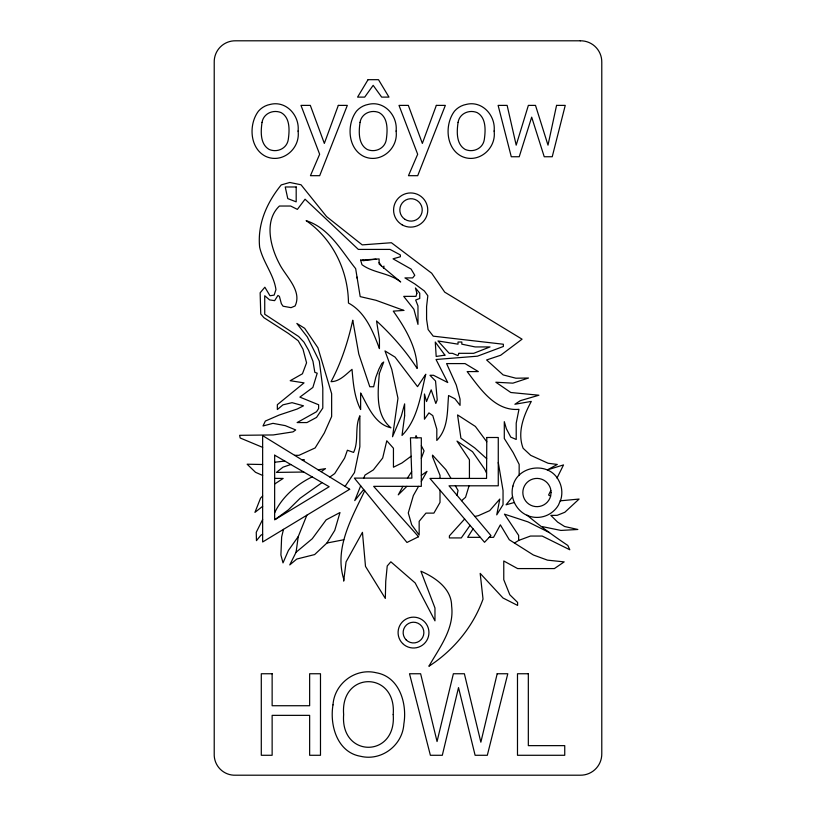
<?xml version="1.0" encoding="UTF-8"?>
<svg xmlns="http://www.w3.org/2000/svg" width="816" height="816" viewBox="0 0 816 816"><rect width="100%" height="100%" fill="white"/><g stroke="black" fill="none" stroke-linecap="round" stroke-linejoin="round"><path stroke-width="1.22" d="M296.065 552.269L312.263 538.733L326.165 519.853L339.997 512.519L334.754 530.38L326.92 543.028L314.629 554.574L296.789 559.042L289.762 564.907L296.065 552.269L298.248 536.591L306.857 515.202M364.721 490.783C351.716 517.946 334.193 548.026 343.679 578.952L343.679 581.104L346.066 561.877L362.447 532.338L365.497 566.386L385.325 598.444L385.733 581.318L387.223 565.988L390.854 561.806L415.181 582.961L434.969 620.854L434.969 607.991L420.893 571.18C435.163 577.422 451.574 588.581 451.615 605.911C454.522 628.565 439.498 647.751 428.879 666.274C453.349 650.576 473.239 626.617 483.021 599.077L480.185 573.383L502.993 597.995L517.609 605.421L517.609 602.422L509.816 594.772L503.768 579.707L503.768 560.99L517.609 568.579L554.39 568.579L564.172 561.887L547.495 560.153L533.348 554.982L509.306 539.764L500.351 524.841L493.547 537.336L489.202 537.336M457.011 495.292L458.051 490.436L455.338 485.806M383.449 268.26L383.969 266.087M283.499 529.349L281.642 536.969L280.908 555.013L283.009 562.877L288.405 550.463L298.248 536.591M469.057 485.806L465.559 497.281L461.56 500.698M421.321 458.317L424.065 450.891L421.321 445.72M274.635 512.825C282.05 496.964 296.606 484.378 312.161 476.891M360.672 485.826L354.736 500.616L363.691 489.529M363.773 478.105L364.976 475.096L373.361 469.894L382.684 458.041L386.784 440.773L393.445 448.239L393.445 467.221L401.911 463.009L411.101 456.236M550.82 490.508L548.587 495.016L550.627 496.036M556.981 478.094L563.54 464.906L547.414 469.873L557.297 464.457L548.107 463.253L530.686 455.328L523.127 448.27C517.048 432.439 523.688 415.405 531.308 401.401L514.886 404.267L520.322 400.676L538.907 395.219L510.806 392.506L495.842 382.225L512.887 383.153L528.493 378.022L515.845 378.206L503.146 374.911L486.611 359.958L500.667 355.256L522.067 339.181L444.71 292.138L431.674 273.207L391.405 242.729L362.222 244.882L326.594 216.607L301.022 184.773L289.802 182.468L281.224 184.926C266.863 202.541 257.275 224.104 259.641 247.177C262.987 262.13 273.799 274.523 275.951 289.619L274.145 295.127L269.974 295.749L264.863 287.222L260.141 292.781L260.753 313.956L263.854 317.638L288.436 333.458L298.228 340.782L302.991 349.187L306.561 362.814L302.44 373.779L290.21 380.705L304.052 382.877L277.338 404.695L277.358 409.54L282.958 404.838L292.067 402.676L303.47 405.817L297.208 409.02L279.205 415.028L265.353 421.056L262.997 425.983L272.962 423.351L285.253 425.626L295.708 429.95L292.995 431.878L273.227 434.948L239.629 435.316L240.169 437.988L262.64 447.362M262.64 519.506L256.255 532.297L256.459 540.641L260.794 535.316L262.64 534.194M402.92 486.346L398.249 494.863L406.878 486.346M407.439 478.105L411.662 471.689M418.547 486.346L413.355 495.547L408.286 512.958L411.682 524.79L419.159 535.041L419.159 521.332L425.942 513.121L433.898 513.121L440.008 502.452L440.008 490.192M421.321 481.42L426.992 471.362L421.321 475.402M473.045 528.86L467.66 537.336L480.298 537.336M470.057 525.361L461.295 537.928L449.402 537.928L449.402 535.857L464.641 519.017M512.632 496.75L506.073 504.808L514.376 502.472M262.64 495.924L260.539 498.199L254.939 512.377L262.64 506.338M275.614 519.119L288.364 509.847L300.043 498.311L322.055 482.613M345.066 486.407L354.46 472.566L359.856 446.791L359.856 415.762C354.47 427.349 359.091 440.813 353.593 452.421L347.392 450.238L344.617 458.082L334.713 473.586L329.868 477.034M321.116 471.638L325.523 468.639L318.128 469.792M274.645 484.031L283.152 478.431L274.655 478.39M514.468 543.028L518.639 540.457L530.461 536.051L542.171 536.051L569.792 549.749L567.844 545.465C553.738 536.03 539.917 525.963 527.034 515.12M290.771 464.508L283.009 467.17L276.42 472.403L303.776 472.036M302.828 460.367L304.317 459.857L302.216 459.979M474.851 516.467L478.38 515.681L489.682 510.653L499.81 499.055L496.74 514.865L503.044 504.676L503.044 490.498L498.27 462.478M262.64 464.508L247.146 464.212L255.5 472.291L262.64 475.432M326.92 543.028L343.811 539.753M274.655 462.244L284.804 461.06M357.245 278.45L357.02 277.093M294.637 455.318L299.003 455.318L315.139 447.943L324.299 433.051L331.643 416.517L331.643 393.71L317.924 347.779L304.664 328.307L296.861 323.442L307.336 336.977L319.301 361.111L322.799 388.008L322.799 408.082L316.537 417.415L306.938 422.566L297.136 422.566L316.537 411.723L318.628 408.561L318.628 404.767L299.89 397.127L312.865 387.447L317.21 373.187L314.833 372.361L312.967 361.294L308.581 350.248L303.97 342.159L298.636 336.498L264.731 314.262L264.731 295.729L269.596 299.911L274.635 300.655L277.94 295.443L279.398 296.371L281.367 303.725L283.07 306.214L291.047 307.652L295.076 305.98C302.512 290.639 285.284 276.032 279.266 263.527C270.402 246.799 263.843 220.799 279.419 206.03L290.649 206.03L297.371 209.386L305.062 199.206L358.346 249.41L390.048 249.41L400.37 254.949L400.37 256.765L393.037 258.825L411.091 269.076L414.773 275.288L412.641 277.909L404.94 277.909L414.803 283.927L424.381 290.996L427.829 295.759L426.584 306.571L426.584 319.24L428.125 329.562L433.235 336.161L503.36 344.24L503.36 346.474L477.472 356.174L436.03 359.489L447.739 382.531L433.469 375.278L429.971 375.278L435.55 381.021L437.213 399.922L435.815 403.461L431.195 389.844L426.523 401.533L424.442 393.985L424.442 419.21L428.941 412.886L432.786 415.619L436.805 429.185L436.805 440.436C448.606 428.206 447.148 411.04 448.576 395.515L454.991 398.82L460.051 405.348L460.051 399.157L456.277 385.05L446.597 363.589L465.049 363.589L478.329 371.586L467.15 371.586C479.951 388.283 494.884 411.407 518.966 409.336L516.212 423.147L516.212 439.457L510.765 437.121L506.359 428.726L504.298 421.668L504.298 438.478L513.162 452.584L519.16 464.386L519.16 475.208M542.63 526.687L560.929 530.431L577.84 529.482L564.611 526.514L557.614 522.087L550.851 515.396L557.165 515.345L564.815 512.275L579.085 499.055L560.225 500.83M549.545 532.654L527.993 521.893L504.461 514.151L518.639 535.388L518.639 540.457M486.673 458.684L474.718 447.902L460.907 438.172L457.562 414.916L475.391 426.452L486.775 441.782M379.114 262.477L381.48 265.955M450.993 478.411L445.873 469.659L432.511 455.134L432.511 456.756L440.008 475.361L440.008 478.411M417.119 437.804L415.997 435.693L415.997 437.804M486.591 473.137L484.755 469.302L472.525 451.707L457.001 441.099L469.424 459.734L469.424 478.411M375.972 259.131L362.977 260.722L362.977 259.947M274.666 455.185L274.635 519.833L329.164 486.724L274.666 455.185M486.795 437.498L486.56 478.411L429.93 478.411L484.531 542.293L490.916 535.52L449.014 485.806L498.27 485.806L498.27 437.498L486.795 437.498M393.2 714.541C396.739 758.207 340.139 758.166 343.648 714.541C340.027 670.691 396.811 670.772 393.2 714.541M298.085 131.09C300.492 148.675 282.254 164.128 265.618 156.346C249.594 148.308 248.462 124.216 258.519 111.088A20.471 20.471 0 0 1 270.269 104.407C286.232 100.348 299.829 115.678 298.085 131.09M396.107 131.09C398.514 148.675 380.276 164.128 363.64 156.346C347.616 148.308 346.484 124.216 356.541 111.088A20.471 20.471 0 0 1 368.291 104.407C384.254 100.348 397.841 115.678 396.107 131.09M494.119 131.09C496.536 148.675 478.298 164.128 461.662 156.346C445.638 148.308 444.506 124.216 454.563 111.088A20.471 20.471 0 0 1 466.303 104.407C482.266 100.348 495.863 115.678 494.119 131.09M332.999 704.871C329.521 725.302 337.273 752.332 360.539 756.279C381.439 761.389 402.604 745.355 403.849 723.976C407.317 703.576 399.463 676.77 376.309 672.772C355.439 667.6 334.356 683.563 332.999 704.871M262.038 122.39C260.702 131.468 260.029 144.218 269.209 149.471C277.134 152.898 286.844 148.594 288.252 139.689C289.537 130.642 290.374 117.81 281.132 112.618C273.207 109.293 263.446 113.444 262.038 122.39M360.05 122.39C358.724 131.468 358.04 144.218 367.22 149.471C375.156 152.898 384.856 148.594 386.274 139.689C387.549 130.642 388.385 117.81 379.154 112.618C371.229 109.293 361.457 113.444 360.05 122.39M379.318 373.616C377.93 391.7 375.125 414.926 390.956 427.788C374.799 424.249 367.863 406.062 360.631 392.955L360.631 409.51C354.287 397.096 353.206 383 352.012 369.342C345.923 374.401 339.548 381.602 331.051 381.684C341.241 362.722 348.126 341.323 352.757 320.209L358.795 354.083L369.781 386.753L373.646 386.753L375.768 377.4L378.93 369.097L381.857 363.395L383.714 362.018L379.318 373.616M458.072 122.39C456.736 131.468 456.062 144.218 465.242 149.471C473.178 152.898 482.878 148.594 484.286 139.689C485.571 130.642 486.407 117.81 477.166 112.618C469.251 109.293 459.479 113.444 458.072 122.39M512.927 486.091C509.398 498.933 517.64 513.203 530.522 516.569A24.878 24.878 0 0 0 558.511 504.971L561 498.974A24.878 24.878 0 0 0 558.511 480.094C548.607 461.254 517.619 465.334 512.927 486.091M551.086 492.527L550.606 496.189A14.127 14.127 0 0 1 528.86 504.104A14.127 14.127 0 0 1 528.86 480.961A14.127 14.127 0 0 1 550.606 488.876L551.086 492.527M404.634 415.844L402.013 435.428C417.71 419.557 420.648 395.168 425.779 374.238L417.537 386.651L395.046 357.092L384.989 350.931L391.782 369.413L397.963 398.29L392.527 436.754L401.35 415.844L404.634 403.869L404.634 415.844M556.553 105.386L548.005 145.156L535.5 105.386L528.37 105.386L516.191 145.156L507.134 105.386L498.117 105.386L511.275 156.743L519.221 156.743L531.685 117.157L544.231 156.743L552.238 156.743L565.243 105.386L556.553 105.386M497.179 673.751L480.859 742.193L464.375 673.751L453.37 673.751L437.05 741.53L420.628 673.751L409.51 673.751L430.379 755.279L442.313 755.279L458.521 687.602L475.106 755.279L487.315 755.279L507.797 673.751L497.179 673.751M416.894 293.23L415.976 296.361L403.706 296.361L413.906 309.264L417.976 324.401L417.976 305.939L415.67 300.043L419.74 298.452L419.74 293.189L415.426 287.966L416.894 293.23M338.314 105.386L324.34 143.412L310.315 105.386L300.982 105.386L319.648 154.255L310.447 175.685L319.688 175.685L347.32 105.386L338.314 105.386M436.336 105.386L422.351 143.412L408.337 105.386L399.004 105.386L417.67 154.255L408.469 175.685L417.71 175.685L445.342 105.386L436.336 105.386M458.929 353.318L457.97 355.613L452.411 353.318L449.208 353.318L437.998 340.966L458.031 344.168L458.031 342.026L461.825 342.026L461.825 344.168L475.167 346.933L490.018 346.933L473.688 353.318L458.929 353.318M368.057 79.682L357.581 97.114L364.701 97.114L373.167 85.343L381.664 97.114L388.977 97.114L378.491 79.682L368.057 79.682M349.687 489.263L262.64 541.987L262.64 435.622L349.687 489.263M418.547 536.714L406.97 542.467L354.358 478.105L411.886 478.105L410.438 437.804L421.321 437.804L421.321 486.346L373.646 486.346L418.547 536.714M360.611 260.1L361.978 264.7C373.412 273.146 389.273 272.819 400.697 281.959L379.114 263.986L379.114 258.937L360.611 260.1M444.914 355.144L436.183 356.449L435.275 342.026L444.914 355.144M403.798 310.417L393.271 311.131C404.971 327.522 417.129 347.83 417.149 368.485C405.858 351.002 391.884 335.101 376.553 320.943L379.44 339.334L379.44 348.616C373.014 331.51 365.384 312.12 348.452 303.032C348.228 270.922 332.816 238.904 306.122 220.657C329.266 228.001 341.343 250.838 355.654 268.637L360.182 296.616L376.023 300.298L403.798 310.417M580.278 40.8L235.722 40.8A20.992 20.992 0 0 0 214.22 62.312L214.22 753.688A20.594 20.594 0 0 0 235.722 775.2L580.278 775.2A21.196 21.196 0 0 0 601.78 753.688L601.78 62.312A21.124 21.124 0 0 0 580.278 40.8M296.188 186.976L285.233 186.976L287.773 198.594L296.188 201.848L296.188 186.976M272.136 673.751L261.293 673.751L261.293 755.279L272.136 755.279L272.136 715.357L309.641 715.357L309.641 755.279L320.484 755.279L320.484 673.751L309.641 673.751L309.641 705.728L272.136 705.728L272.136 673.751M528.329 673.751L517.487 673.751L517.487 755.279L564.743 755.279L564.743 745.64L528.329 745.64L528.329 673.751M406.184 639.917A10.363 10.363 0 0 0 423.524 635.266A10.363 10.363 0 0 0 410.836 622.567A10.363 10.363 0 0 0 406.184 639.917M402.604 643.498A15.433 15.433 0 0 0 428.42 636.582A15.433 15.433 0 0 0 409.52 617.681A15.433 15.433 0 0 0 402.604 643.498M402.125 224.828A17.085 17.085 0 0 0 427.757 210.038A17.085 17.085 0 0 0 402.125 195.238A17.085 17.085 0 0 0 402.125 224.828M405.032 219.382A11.21 11.21 0 0 0 422.229 210.385A11.21 11.21 0 0 0 405.838 199.991A11.21 11.21 0 0 0 405.032 219.382"/></g></svg>
